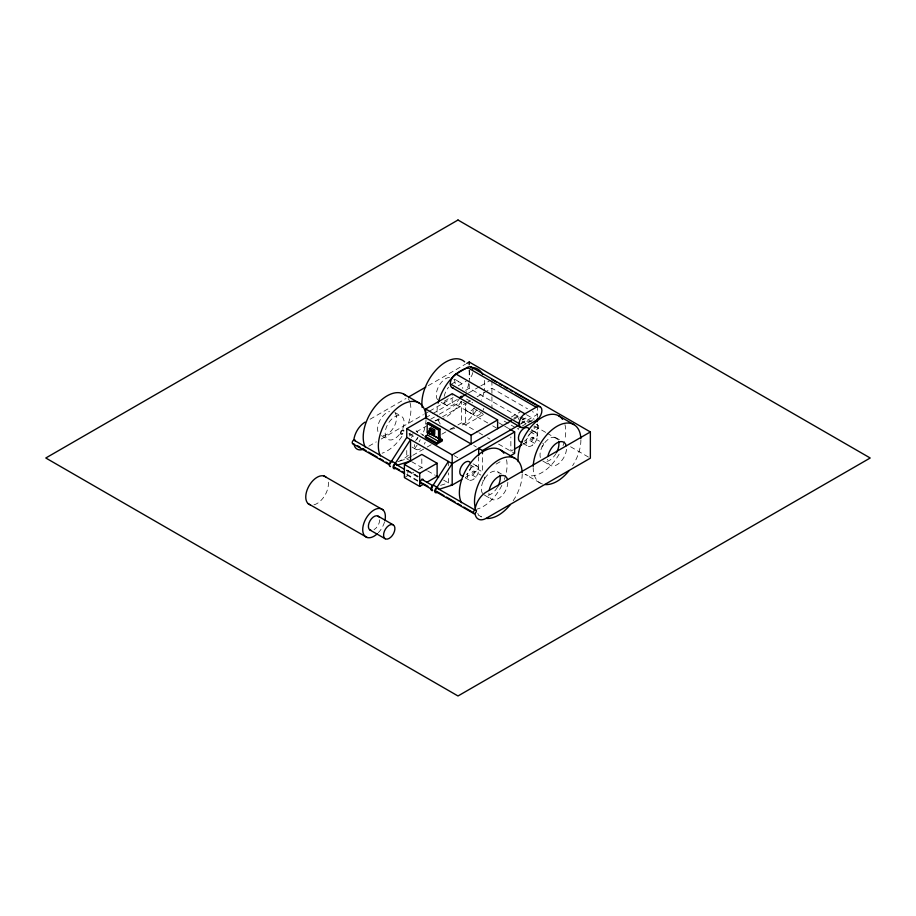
<?xml version="1.0" encoding="UTF-8"?>
<svg xmlns="http://www.w3.org/2000/svg" width="916" height="916" viewBox="0 0 916 916"><rect width="100%" height="100%" fill="white"/><g stroke="black" fill="none" stroke-linecap="round" stroke-linejoin="round"><path stroke-width="0.69" stroke-dasharray="4.58 3.44" d="M524.112 441.294L525.063 440.699A8.026 4.637 -60 0 0 529.437 433.989M370.064 419.253L406.006 398.506M428.31 385.625L465.5 364.156M458.24 385.831L466.187 381.239M368.827 446.195L376.258 441.901M381.216 439.039L423.352 414.708M424.6 413.998L428.31 411.845M429.558 411.135L453.099 397.544M465.5 390.388L469.21 388.235L518.662 416.78M425.677 417.742L457.359 399.445M468.477 393.033L479.583 386.621M480.82 385.911L490.69 380.209M430.703 419.219L434.413 417.066M439.359 414.215L461.641 401.345L461.641 422.768L477.705 432.043M409.154 436.027L415.395 432.421M416.379 431.848L426.501 426.009M435.146 421.017L441.317 417.456M442.554 416.746L466.004 403.2M466.633 402.845L470.252 400.75M477.11 396.788L491.926 388.235L527.536 408.788M441.844 434.207L449.264 429.913M450.5 429.203L456.695 425.631M457.931 424.91L461.641 422.768M411.57 456.054L406.75 458.836L398.964 461.309L400.853 462.397M412.772 455.355L426.02 447.706M427.222 447.008L433.245 443.539M483.499 414.524L465.431 424.955L465.431 403.532M404.403 477.591L413.689 472.221M418.337 469.542L421.818 467.538L421.818 457.038M511.368 417.009L520.895 411.513M513.773 418.246L518.616 415.452L518.616 419.379M513.899 419.265L520.07 415.704M522.028 420.043L525.429 418.074L531.452 421.543M520.895 423.318L525.429 420.696L525.429 418.074M520.494 424.2L537.36 414.467L532.448 411.627M517.483 428.78L521.055 426.719M522.246 426.032L532.952 419.849M531.864 429.661L531.864 432.283L538.688 428.345L538.688 425.722L534.143 428.345L534.143 425.722M465.431 477.419L478.679 469.759L478.679 456.912M513.269 449.79L510.853 451.187L510.853 436.909M522.899 444.226L537.36 435.89L537.36 423.032M496.083 464.091L502.266 460.519M420.524 448.668L419.036 449.458A8.026 4.637 -60 0 1 414.398 444.569M440.607 485.354L448.393 482.881L448.393 472.885M526.379 414.685L534.143 419.162M536.272 424.326L538.688 425.722M521.032 416.837L529.459 421.704M454.599 379.201L460.004 382.327M556.161 437.848L559.413 439.714M519.899 417.501L529.047 422.78M534.726 426.066L545.856 432.489M547.092 433.199L558.222 439.623M570.576 446.756L589.125 457.462M522.097 421.394L525.704 423.478M531.727 429.959L536.055 432.455M529.986 431.631L537.36 435.89M466.496 399.055L471.042 401.677M532.746 437.31A2.141 1.237 -60 0 1 532.07 440.63A2.141 1.237 -60 0 1 530.215 439.554A2.141 1.237 -60 0 1 532.746 437.31L539.57 441.237M504.235 421.131L518.548 429.398M530.604 441.02L537.429 444.947M462.878 402.067L466.576 404.196M473.973 408.467L477.705 410.62M478.896 411.318L485.079 414.879M498.625 422.7L503.548 425.551M504.716 426.215L510.853 429.764M487.781 422.997L452.183 402.445L452.183 393.697M492.694 425.837L496.38 427.967M467.481 411.33L475.049 415.704M522.99 443.378L527.307 445.874M441.214 402.387L446.619 405.513M543.864 461.653L550.356 465.397M478.896 432.73L482.618 434.882M487.53 437.711L489.991 439.142M498.579 444.1L514.643 453.374M540.177 483.018L525.04 474.27A33.732 19.476 -60 0 0 560.546 451.474M473.767 445.508L476.297 446.974M394.83 412.463L401.322 416.207M497.491 471.729L501.808 474.225M473.045 463.828L477.373 466.336M454.118 455.584L457.817 457.714M470.08 464.801L482.469 471.946L482.469 453.386M408.96 433.589L413.494 436.211A2.141 1.237 -60 0 1 413.494 438.684M474.076 471.19A2.141 1.237 -60 0 1 473.389 474.499A2.141 1.237 -60 0 1 471.534 473.435A2.141 1.237 -60 0 1 474.076 471.19L480.889 475.118M471.935 474.9L478.747 478.828M412.04 447.088L416.368 449.584M465.385 477.877L468.626 479.755M381.457 435.638L387.937 439.394M485.182 495.533L491.674 499.277M410.437 460.966L406.75 458.836L406.75 448.84M411.662 461.675L426.524 470.252M427.623 470.881L434.986 475.141M443.584 480.099L452.183 485.068M406.738 469.908L417.868 476.331M407.735 470.503L418.326 476.618M406.899 470.732L418.028 477.156M478.003 514.884L481.495 516.899A33.732 19.476 -60 0 1 477.705 513.384M406.899 474.225L418.028 480.648M406.784 474.866L418.188 481.473M537.36 405.719L537.36 417.318M491.926 380.747L491.926 395.38M491.926 396.8L491.926 408.227M469.21 370.293L469.21 378.571M469.21 384.09L469.21 388.235M448.393 461.458L448.393 465.74M328.317 482.171A16.064 9.252 -60.1 0 1 313.684 504.888M384.514 522.04A16.064 9.252 -60.1 0 1 378.377 532.7M379.705 519.83A8.026 4.626 -60.1 0 1 374.026 529.666M406.28 470.893A2.118 1.225 -60 0 1 408.17 471.477A2.118 1.225 -60 0 1 406.28 474.236M564.943 424.635A33.732 19.476 -60 0 1 564.943 438.89M564.313 441.535A33.732 19.476 -60 0 1 563.054 445.577M580.893 440.035A33.732 19.476 -60 0 1 572.603 465.694M542.524 484.037A33.732 19.476 -60 0 1 533.192 467.572M566.477 449.309A13.385 7.729 -60 0 1 556.63 464.962A13.385 7.729 -60 0 1 547.585 459.271M540.337 457.542A13.385 7.729 -60 0 1 545.856 441.432A13.385 7.729 -60 0 1 557.672 439.245M556.161 453.305A13.385 7.729 -60 0 1 542.776 461.023M483.843 408.33A8.026 4.637 -60 0 1 483.053 410.231M480.648 413.574A8.026 4.637 -60 0 1 479.205 414.788L477.717 415.578A8.026 4.637 -60 0 1 473.515 408.799M542.661 443.115A2.141 1.237 -60 0 1 542.97 445.68A2.141 1.237 -60 0 1 540.589 446.699M471.866 402.239A2.141 1.237 -60 0 1 472.564 402.891M474.385 407.654A8.026 4.637 -60 0 1 471.625 410.414L470.148 411.204A8.026 4.637 -60 0 1 465.946 404.425M484.438 380.38A33.732 19.476 -60 0 1 484.175 390.811M483.923 392.117A33.732 19.476 -60 0 1 481.541 400.132M476.446 410.173A33.732 19.476 -60 0 1 460.885 425.825M454.714 428.459A33.732 19.476 -60 0 1 448.955 429.031M440.23 423.982A33.732 19.476 -60 0 1 437.161 414.856M437.035 412.063A33.732 19.476 -60 0 1 437.848 404.46M469.072 370.35A33.732 19.476 -60 0 1 469.026 382.075M468.774 383.369A33.732 19.476 -60 0 1 466.393 391.395M461.309 401.437A33.732 19.476 -60 0 1 442.004 418.91M439.565 419.711A33.732 19.476 -60 0 1 433.818 420.284M453.935 379.35A13.385 7.729 -60 0 1 455.206 384.079M448.187 398.689A13.385 7.729 -60 0 1 443.287 401.517M437.55 399.742A13.385 7.729 -60 0 1 439.05 385.682A13.385 7.729 -60 0 1 450.477 377.346M450.867 384.777A13.385 7.729 -60 0 1 462.775 388.453M460.004 397.784A13.385 7.729 -60 0 1 444.168 402.021M444.168 396.365A13.385 7.729 -60 0 1 448.577 387.182M506.548 459.74A33.732 19.476 -60 0 1 506.262 472.77M505.632 475.415A33.732 19.476 -60 0 1 504.373 479.457M501.865 485.354A33.732 19.476 -60 0 1 477.053 509.113M522.212 473.916A33.732 19.476 -60 0 1 512.525 501.67M507.83 482.217A13.385 7.729 -60 0 1 498.361 498.613A13.385 7.729 -60 0 1 488.904 493.151M482.595 493.506A13.385 7.729 -60 0 1 486.064 476.583A13.385 7.729 -60 0 1 498.991 473.114M497.491 487.175A13.385 7.729 -60 0 1 484.106 494.903M425.161 442.199A8.026 4.637 -60 0 1 424.371 444.111M415.635 440.779A8.026 4.637 -60 0 1 418.028 437.424M422.368 435.111A8.026 4.637 -60 0 1 423.627 435.306L416.059 430.932A8.026 4.637 -60 0 1 417.753 432.718M471.087 466.015A8.026 4.637 -60 0 1 466.381 474.58M484.289 477.087A2.141 1.237 -60 0 1 484.289 479.56A2.141 1.237 -60 0 1 482.148 480.797M411.353 437.447A2.141 1.237 -60 0 1 413.494 436.211M417.582 437.837A8.026 4.637 -60 0 1 416.791 439.737M409.143 434.608A8.026 4.637 -60 0 1 410.46 433.062M426.032 419.608A33.732 19.476 -60 0 1 422.86 434.012M420.284 439.703A33.732 19.476 -60 0 1 419.07 441.901M417.078 445.107A33.732 19.476 -60 0 1 412.292 451.302M408.376 455.206A33.732 19.476 -60 0 1 396.033 462.34M408.307 398.643A33.732 19.476 -60 0 1 409.75 401.826M410.105 402.994A33.732 19.476 -60 0 1 407.712 425.276M401.929 436.371A33.732 19.476 -60 0 1 382.098 453.225M395.254 413.231A13.385 7.729 -60 0 1 393.754 427.291A13.385 7.729 -60 0 1 382.327 435.627M377.919 431.528A13.385 7.729 -60 0 1 389.506 411.456M399.365 434.528A13.385 7.729 -60 0 1 385.315 435.077A13.385 7.729 -60 0 1 396.273 416.082A13.385 7.729 -60 0 1 402.834 428.528M472.805 372.56A8.026 4.637 -60 0 1 470.16 378.068M473.961 478.954L472.473 479.87A8.026 4.637 -60 0 1 468.099 472.564A8.026 4.637 -60 0 1 477.671 466.61A8.026 4.637 -60 0 1 473.961 478.954M532.643 445.073L531.154 446A8.026 4.637 -60 0 1 526.78 438.684A8.026 4.637 -60 0 1 536.352 432.73A8.026 4.637 -60 0 1 532.643 445.073"/><path stroke-width="1.37" d="M439.233 489.281L452.183 485.068L461.813 479.503M390.468 466.576A3.217 1.855 -60 0 1 389.415 464.229A3.217 1.855 -60 0 1 391.601 461.023L406.75 437.413L406.75 428.677L426.501 417.272M395.975 468.019A3.217 1.855 -60 0 1 393.136 467.469A3.217 1.855 -60 0 1 395.391 463.21L410.528 439.6L410.528 461.023L397.601 465.133M432.661 490.564A3.217 1.855 -60 0 1 431.001 488.64A3.217 1.855 -60 0 1 433.245 485.068L448.393 461.458M437.619 492.064A3.217 1.855 -60 0 1 434.779 491.514A3.217 1.855 -60 0 1 437.035 487.255L452.183 463.645L518.845 425.15M408.479 397.075L425.837 387.056M466.736 363.434L469.21 362.003L590.362 431.951L590.362 458.183L486.247 518.284A16.064 9.274 -60 0 1 475.06 513.91L475.06 513.349M453.122 387.903A8.026 4.637 -60 0 1 450.477 382.052A8.026 4.637 -60 0 1 455.962 374.026L467.32 367.476A8.026 4.637 -60 0 1 472.805 369.159M425.677 409.005L471.11 435.226L471.11 443.974L425.677 417.742L425.677 409.005L452.183 393.697L497.606 419.929L497.606 428.677M459.832 398.025L466.004 394.464M438.924 438.512L427.188 432.169L427.188 423.421L428.711 422.551L440.058 429.112L440.058 440.917L442.336 439.6L442.336 440.917L436.657 444.191L425.299 437.63L425.299 436.325L427.566 435.008L438.924 441.569L438.924 429.764L427.566 423.203M429.421 430.795L429.421 428.608L430.944 427.726L434.722 429.913L434.722 434.287L433.211 435.157L429.421 432.982M427.188 432.169L437.791 437.848M429.421 428.608L433.211 430.795L434.722 429.913M427.188 423.421L438.546 429.982L440.058 429.112M425.299 436.325L436.657 442.875L438.924 441.569M423.181 484.404L419.7 486.419L404.403 477.591L404.403 464.469L421.818 454.416L437.115 463.244L437.115 476.366L426.661 482.4M471.11 435.226L497.606 419.929M404.403 464.469L419.7 473.309L437.115 463.244M406.75 428.677L452.183 454.897L511.437 420.684M519.189 423.639A8.026 4.637 -60 0 1 524.868 413.803L536.226 407.254A8.026 4.637 -60 0 1 541.906 410.528A8.026 4.637 -60 0 1 536.226 420.364L524.868 426.925A8.026 4.637 -60 0 1 519.189 423.639L450.283 383.861M478.77 448.393L482.469 450.523L514.643 431.951L514.643 453.374L509.697 456.225M514.471 449.103L521.696 444.924M590.362 431.951L486.247 492.052A16.064 9.274 -60 0 0 475.06 509.353L475.06 509.903M352.992 443.733A2.141 1.237 -60 0 1 352.282 442.176A2.141 1.237 -60 0 1 353.748 440.035L354.137 439.875A2.141 1.237 -60 0 1 355.259 440.917M474.889 509.983L475.29 509.811A2.141 1.237 -60 0 1 476.412 510.853A2.141 1.237 -60 0 1 475.29 513.189L474.889 513.475A2.141 1.237 -60 0 1 473.377 512.605A2.141 1.237 -60 0 1 474.889 509.983L436.566 487.85M323.989 475.999L383.025 509.891M378.068 516.143L393.25 524.857A8.026 4.626 -60.1 0 1 390.685 537.314A8.026 4.626 -60.1 0 1 383.77 533.272A8.026 4.626 -60.1 0 1 393.25 524.857M370.03 530.055L385.224 538.768M308.108 503.605L367.156 537.509M558.771 415.853L573.908 424.6M471.339 367.076L540.234 406.853M491.926 379.487L496.838 382.327M499.3 383.747L501.75 385.167M504.212 386.586L507.888 388.705M510.349 390.124L512.8 391.544M515.261 392.964L536.135 405.009M467.32 367.476L536.226 407.254M455.962 374.026L524.868 413.803M451.943 387.537L520.849 427.325M509.708 429.1L514.643 431.951M403.922 394.212L419.07 402.96M500.09 449.733L515.227 458.481M438.924 437.63L442.336 439.6M406.75 437.413L452.183 463.645M436.211 475.851L438.672 477.27M391.601 461.023L395.391 463.21M433.245 485.068L437.035 487.255M353.748 440.035L392.071 462.168M394.544 463.588L404.425 469.301M421.738 479.297L432.867 485.709M357.458 445.68L359.931 447.1M362.404 448.531L366.114 450.672M368.575 452.103L377.232 457.095M379.705 458.527L383.415 460.668M385.888 462.088L388.361 463.519M397.017 468.511L399.49 469.942M401.952 471.374L404.425 472.793M422.974 483.499L427.921 486.362M436.566 491.354L443.985 495.636M446.458 497.067L455.115 502.06M457.588 503.491L461.298 505.632M463.771 507.052L472.416 512.055M352.671 443.642L389.758 465.053M393.468 467.194L404.597 473.618M420.662 482.892L431.791 489.316M435.501 491.457L473.824 513.578M537.36 418.749L537.36 421.6M482.469 450.523L482.469 453.386M478.679 448.348L478.679 455.481M469.21 362.003L469.21 364.763M452.183 454.897L452.183 485.068M438.546 429.982L438.546 438.73M436.657 442.875L436.657 444.191M433.211 430.795L433.211 435.157M427.566 432.386L427.566 435.008M419.7 473.309L419.7 486.419M353.92 439.966L353.92 439.405A16.064 9.274 -60 0 1 365.106 422.116M310.203 504.819A16.064 9.252 -60.1 0 1 309.081 485.778A16.064 9.252 -60.1 0 1 326.073 477.202M377.449 533.627A16.064 9.252 -60.1 0 1 362.782 530.971A16.064 9.252 -60.1 0 1 375.194 509.376A16.064 9.252 -60.1 0 1 384.846 520.769M371.198 530.421A8.026 4.626 -60.1 0 1 370.053 520.769A8.026 4.626 -60.1 0 1 378.961 516.979M421.967 482.904A2.118 1.225 -60 0 1 420.467 482.045A2.118 1.225 -60 0 1 421.967 479.434A2.118 1.225 -60 0 1 423.467 480.305M518.181 461.63A33.732 19.476 -60 0 1 534.532 423.123A33.732 19.476 -60 0 1 562.561 419.368M533.215 466.37A33.732 19.476 -60 0 1 556.939 426.329A33.732 19.476 -60 0 1 580.859 438.627M568.973 470.778A33.732 19.476 -60 0 1 545.123 484.541M547.905 456.26A13.385 7.729 -60 0 1 557.043 442.875A13.385 7.729 -60 0 1 566.191 445.703M558.611 441.329A13.385 7.729 -60 0 1 556.722 452.275M522.143 442.085A8.026 4.637 -60 0 1 519.945 432.741A8.026 4.637 -60 0 1 529.265 429.077M459.569 398.174A2.141 1.237 -60 0 1 461.08 396.445A2.141 1.237 -60 0 1 462.351 396.994M470.595 367.534A33.732 19.476 -60 0 1 482.675 374.507M438.134 403.155A33.732 19.476 -60 0 1 467.057 368.129M422.184 407.46A33.732 19.476 -60 0 1 436.325 369.686A33.732 19.476 -60 0 1 464.664 361.854M461.435 502.724A33.732 19.476 -60 0 1 472.393 460.656A33.732 19.476 -60 0 1 503.88 453.248M475.324 508.117A33.732 19.476 -60 0 1 494.64 462.637A33.732 19.476 -60 0 1 522.189 472.507M510.292 504.647A33.732 19.476 -60 0 1 486.442 518.422M489.224 490.14A13.385 7.729 -60 0 1 498.361 476.755A13.385 7.729 -60 0 1 507.51 479.583M499.93 475.209A13.385 7.729 -60 0 1 498.041 486.156M463.462 475.954A8.026 4.637 -60 0 1 461.263 466.622A8.026 4.637 -60 0 1 470.584 462.946M402.593 433.634A2.141 1.237 -60 0 1 400.739 433.463A2.141 1.237 -60 0 1 401.815 430.703A2.141 1.237 -60 0 1 403.67 430.875M380.415 455.95A33.732 19.476 -60 0 1 397.246 408.089A33.732 19.476 -60 0 1 426.055 418.394M365.278 447.214A33.732 19.476 -60 0 1 374.862 406.796A33.732 19.476 -60 0 1 405.983 395.735M429.822 430.76A2.141 1.237 60 0 1 431.402 430.188A2.141 1.237 60 0 1 432.833 432.707A2.141 1.237 60 0 1 431.493 433.726M395.506 467.504A2.141 1.237 -60 0 1 393.88 466.736A2.141 1.237 -60 0 1 395.449 464.046A2.141 1.237 -60 0 1 396.903 465.122M390.239 463.679A2.141 1.237 -60 0 1 390.548 463.004M437.15 491.549A2.141 1.237 -60 0 1 435.535 490.976A2.141 1.237 -60 0 1 436.737 488.331A2.141 1.237 -60 0 1 438.501 488.583M431.997 489.396A2.141 1.237 -60 0 1 431.883 487.724M432.192 487.049A2.141 1.237 -60 0 1 432.615 486.453M363.789 449.012A16.064 9.274 -60 0 1 353.92 443.962M458 220.023L45.8 458L458 695.977L870.2 458L458 220.023M428.677 431.871A2.141 1.237 60 0 0 431.081 434.47A2.141 1.237 60 0 0 430.783 431.276A2.141 1.237 60 0 0 428.677 431.871"/></g></svg>
